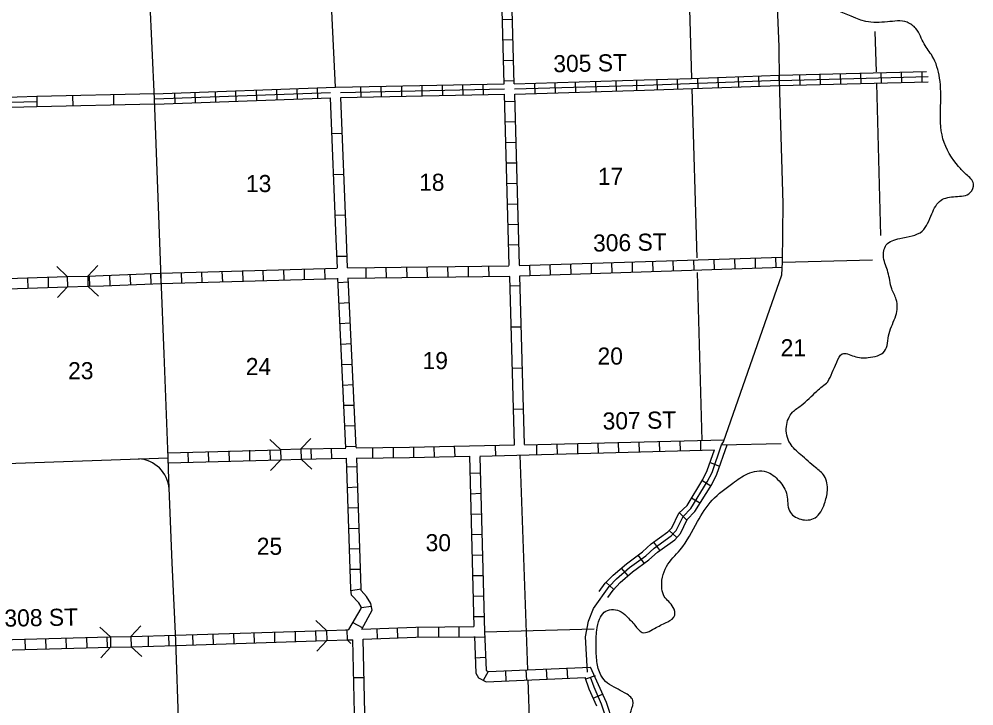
# Model space of a CAD drawing. Extents: x 2020499 to 2457378, y 15410235 to 15816321.
# Drawn here: x 2281900 to 2309846, y 15598912 to 15619006 of the extents above; entities that cross this region are included whole.
import ezdxf

# ---------------------------------------------------------------- set-up
doc = ezdxf.new("R2010")
doc.units = 0
for name, color, linetype in [('L13', 7, 'Continuous'), ('L14', 7, 'Continuous'), ('L18', 7, 'Continuous'), ('L2', 7, 'Continuous'), ('L30', 7, 'Continuous'), ('L4', 7, 'Continuous'), ('L8', 7, 'Continuous'), ('L9', 7, 'Continuous')]:
    doc.layers.add(name, color=color, linetype=linetype)

msp = doc.modelspace()

# ---------------------------------------------------------------- linework, layer by layer
at = {"layer": 'L13'}
for p, q in [((2290905, 15621981), (2291151, 15617012)), ((2301474, 15620911), (2301578, 15617272)), ((2306950, 15618642), (2306983, 15617461)), ((2304157, 15617213), (2308506, 15617325)), ((2306992, 15617124), (2307116, 15612676)), ((2301590, 15616972), (2301734, 15612023)), ((2304242, 15611896), (2306882, 15611965)), ((2301750, 15611595), (2301887, 15606674)), ((2302463, 15606547), (2304209, 15606592)), ((2296560, 15606247), (2296779, 15599966)), ((2295525, 15601077), (2298729, 15601169)), ((2296790, 15599670), (2297185, 15588329))]:
    msp.add_line(p, q, dxfattribs=at)
at = {"layer": 'L18'}
for p, q in [((2283307, 15611474), (2283001, 15611764)), ((2283909, 15611489), (2284200, 15611796)), ((2283307, 15611474), (2283909, 15611489)), ((2283307, 15611474), (2283313, 15611173)), ((2283909, 15611489), (2283915, 15611189)), ((2283313, 15611173), (2283022, 15610861)), ((2283313, 15611173), (2283915, 15611189)), ((2283915, 15611189), (2284226, 15610898)), ((2289548, 15606415), (2289242, 15606706)), ((2290150, 15606431), (2290440, 15606737)), ((2289548, 15606415), (2290150, 15606431)), ((2289548, 15606415), (2289559, 15606114)), ((2290150, 15606431), (2290155, 15606130)), ((2289559, 15606114), (2289263, 15605803)), ((2289559, 15606114), (2290155, 15606130)), ((2290155, 15606130), (2290467, 15605840)), ((2284574, 15600929), (2284263, 15601220)), ((2285171, 15600945), (2285467, 15601257)), ((2290900, 15601119), (2290588, 15601415)), ((2284574, 15600929), (2285171, 15600945)), ((2284574, 15600929), (2284580, 15600628)), ((2285171, 15600945), (2285182, 15600644)), ((2290900, 15601119), (2291496, 15601141)), ((2290900, 15601119), (2290905, 15600824)), ((2291496, 15601141), (2291507, 15600840)), ((2284580, 15600628), (2284289, 15600322)), ((2284580, 15600628), (2285182, 15600644)), ((2285182, 15600644), (2285488, 15600354)), ((2290905, 15600824), (2290615, 15600512)), ((2290905, 15600824), (2291507, 15600840)), ((2291507, 15600840), (2291607, 15600739))]:
    msp.add_line(p, q, dxfattribs=at)
at = {"layer": 'L2'}
for points in [[(2305572, 15608390), (2305831, 15608966), (2305990, 15609214), (2306338, 15609140), (2306755, 15609103), (2307230, 15609288), (2307362, 15609805), (2307563, 15610338), (2307574, 15610798), (2307442, 15611115), (2307331, 15611606), (2307204, 15612028), (2307283, 15612398), (2307674, 15612588), (2308334, 15612804), (2308614, 15613311), (2308888, 15613707), (2309305, 15613813), (2309738, 15613929), (2309833, 15614188), (2309622, 15614462), (2309400, 15614689), (2308941, 15615502), (2308872, 15616463), (2308841, 15617282), (2308629, 15617921), (2308392, 15618280), (2308149, 15618728), (2307890, 15618913), (2307315, 15618924), (2306681, 15618940), (2305504, 15619346), (2305171, 15619436), (2305034, 15619695), (2304897, 15620186), (2304675, 15620524), (2304205, 15620803), (2304031, 15621099), (2303846, 15621548), (2303804, 15621944), (2303856, 15622129), (2304041, 15622124), (2304363, 15622023), (2304812, 15622187), (2304939, 15622556), (2304722, 15622879), (2304437, 15623090), (2304289, 15623280), (2304316, 15623628), (2304480, 15623797), (2304812, 15623665), (2305139, 15623549), (2305683, 15623708), (2305900, 15624082), (2306063, 15624489), (2306021, 15624890), (2306137, 15625402), (2306206, 15625703), (2306116, 15625957), (2305889, 15626179), (2305858, 15626495), (2306100, 15626886), (2306507, 15627530), (2306840, 15627873), (2307505, 15628196), (2308033, 15628206), (2308624, 15628380), (2309062, 15628713), (2309406, 15628681), (2309432, 15628687)], [(2302214, 15589229), (2303033, 15589324), (2303508, 15589577), (2303550, 15589947), (2303149, 15590195), (2302632, 15590290), (2302283, 15590554), (2302214, 15591082), (2302325, 15591415), (2302647, 15591562), (2302563, 15591906), (2302172, 15592091), (2301840, 15592265), (2301417, 15592513), (2301132, 15592671), (2300683, 15592962), (2300382, 15592999), (2300150, 15592840), (2299912, 15592655), (2299680, 15592640), (2299490, 15592819), (2299216, 15593337), (2298888, 15593727), (2298688, 15594071), (2298698, 15594382), (2298904, 15594456), (2299379, 15594313), (2299923, 15594319), (2300298, 15594614), (2300382, 15594863), (2300224, 15595053), (2299997, 15595264), (2299807, 15595470), (2299833, 15595845), (2299955, 15596188), (2299971, 15596489), (2299865, 15596647), (2299675, 15596737), (2299437, 15596869), (2299379, 15597064), (2299416, 15597355), (2299548, 15597598), (2299590, 15597978), (2299722, 15598464), (2299812, 15598765), (2299865, 15599071), (2299617, 15599298), (2299379, 15599430), (2299120, 15599578), (2298925, 15599815), (2298814, 15600206), (2298788, 15600665), (2298809, 15601130), (2298888, 15601447), (2299025, 15601653), (2299464, 15601695), (2299675, 15601537), (2299923, 15601273), (2300140, 15601061), (2300546, 15601204), (2300884, 15601373), (2301090, 15601563), (2301042, 15601795), (2300916, 15601964), (2300784, 15602112), (2300715, 15602339), (2300847, 15602989), (2301248, 15603480), (2301755, 15604303), (2302188, 15604932), (2302790, 15605428), (2303223, 15605703), (2303772, 15605761), (2304142, 15605497), (2304374, 15605079), (2304448, 15604615), (2304780, 15604372), (2305198, 15604414), (2305472, 15604831), (2305557, 15605211), (2305467, 15605639), (2305213, 15605882), (2304780, 15606262), (2304464, 15606595), (2304358, 15607086), (2304538, 15607503), (2304791, 15607704), (2305250, 15608121), (2305572, 15608390)]]:
    msp.add_spline(points, degree=3, dxfattribs=at)
at = {"layer": 'L4'}
for p, q in [((2285863, 15616669), (2285615, 15621997)), ((2304157, 15617213), (2304142, 15618206)), ((2286058, 15611421), (2285863, 15616669)), ((2286143, 15609214), (2286058, 15611421)), ((2286259, 15606172), (2286143, 15609214)), ((2286491, 15600829), (2286380, 15603094)), ((2286676, 15595528), (2286491, 15600829))]:
    msp.add_line(p, q, dxfattribs=at)
for points in [[(2304142, 15618206), (2304073, 15620070), (2303973, 15620297)], [(2304242, 15611896), (2304263, 15613612), (2304157, 15617213)], [(2302463, 15606547), (2302515, 15606637), (2304221, 15611521), (2304242, 15611896)], [(2281243, 15605998), (2286259, 15606172)], [(2286380, 15603094), (2286280, 15605539), (2286259, 15606172)]]:
    msp.add_lwpolyline(points, dxfattribs=at)
msp.add_arc((2285344, 15605195), 948, 4.0891, 87.1556, dxfattribs=at)
at = {"layer": 'L8'}
for p, q in [((2296100, 15617113), (2295958, 15622124)), ((2296391, 15617113), (2296259, 15622129)), ((2296338, 15618998), (2296048, 15618987)), ((2296359, 15618396), (2296058, 15618391)), ((2296375, 15617799), (2296074, 15617789)), ((2304154, 15617363), (2308461, 15617474)), ((2305354, 15617095), (2305346, 15617393)), ((2305951, 15617110), (2305943, 15617408)), ((2306547, 15617126), (2306539, 15617424)), ((2307143, 15617141), (2307136, 15617439)), ((2307740, 15617156), (2307732, 15617455)), ((2308336, 15617172), (2308328, 15617470)), ((2291158, 15617012), (2296100, 15617113)), ((2296391, 15617197), (2296090, 15617187)), ((2297003, 15616830), (2296995, 15617128)), ((2297600, 15616848), (2297591, 15617146)), ((2298196, 15616865), (2298187, 15617163)), ((2298792, 15616882), (2298784, 15617180)), ((2299389, 15616900), (2299380, 15617198)), ((2299985, 15616917), (2299976, 15617215)), ((2300582, 15616937), (2300572, 15617235)), ((2301179, 15616958), (2301168, 15617257)), ((2301775, 15616980), (2301764, 15617278)), ((2302371, 15617001), (2302360, 15617300)), ((2302967, 15617023), (2302956, 15617321)), ((2303563, 15617044), (2303553, 15617343)), ((2304160, 15617066), (2304149, 15617364)), ((2304161, 15617063), (2308510, 15617175)), ((2304758, 15617079), (2304750, 15617378)), ((2285857, 15616822), (2291148, 15617012)), ((2285868, 15616671), (2291010, 15616856)), ((2286470, 15616544), (2286459, 15616842)), ((2287066, 15616565), (2287055, 15616863)), ((2287662, 15616587), (2287651, 15616885)), ((2288258, 15616608), (2288247, 15616906)), ((2288854, 15616630), (2288844, 15616928)), ((2289451, 15616651), (2289440, 15616949)), ((2290047, 15616673), (2290036, 15616971)), ((2290643, 15616694), (2290632, 15616992)), ((2291312, 15616861), (2296103, 15616962)), ((2291912, 15616725), (2291906, 15617023)), ((2292509, 15616737), (2292502, 15617036)), ((2293105, 15616750), (2293099, 15617048)), ((2293701, 15616762), (2293695, 15617061)), ((2294298, 15616775), (2294292, 15617073)), ((2294894, 15616787), (2294888, 15617086)), ((2295491, 15616800), (2295485, 15617098)), ((2282415, 15616590), (2280599, 15616537)), ((2282415, 15616738), (2280747, 15616690)), ((2282415, 15616738), (2282415, 15616437)), ((2285873, 15616521), (2291015, 15616707)), ((2291316, 15616711), (2296106, 15616812)), ((2296248, 15611796), (2296106, 15616812)), ((2296407, 15616595), (2296106, 15616590)), ((2296549, 15611806), (2296407, 15616812)), ((2282415, 15616437), (2280757, 15616395)), ((2296422, 15615999), (2296122, 15615988)), ((2296449, 15615397), (2296148, 15615386)), ((2296465, 15614795), (2296164, 15614790)), ((2296481, 15614198), (2296180, 15614188)), ((2296496, 15613596), (2296201, 15613586)), ((2296512, 15612994), (2296217, 15612989)), ((2291217, 15611732), (2291183, 15612568)), ((2291517, 15611732), (2291483, 15612575)), ((2296533, 15612398), (2296232, 15612387)), ((2291206, 15612065), (2291507, 15612070)), ((2296539, 15611796), (2304231, 15612044)), ((2296855, 15611505), (2296850, 15611806)), ((2297457, 15611521), (2297447, 15611822)), ((2298054, 15611548), (2298049, 15611849)), ((2298656, 15611563), (2298651, 15611864)), ((2299258, 15611579), (2299247, 15611880)), ((2299854, 15611606), (2299849, 15611907)), ((2300456, 15611621), (2300446, 15611922)), ((2301058, 15611637), (2301048, 15611938)), ((2301655, 15611664), (2301650, 15611965)), ((2302257, 15611680), (2302246, 15611981)), ((2302859, 15611706), (2302848, 15611996)), ((2303455, 15611722), (2303450, 15612023)), ((2304057, 15611738), (2304047, 15612039)), ((2284358, 15611505), (2286048, 15611574)), ((2285166, 15611236), (2285155, 15611537)), ((2285768, 15611262), (2285757, 15611563)), ((2286048, 15611574), (2291206, 15611722)), ((2286063, 15611273), (2286048, 15611574)), ((2286665, 15611289), (2286649, 15611590)), ((2287257, 15611305), (2287246, 15611606)), ((2287859, 15611321), (2287848, 15611621)), ((2288455, 15611347), (2288450, 15611648)), ((2289057, 15611363), (2289047, 15611664)), ((2289659, 15611379), (2289648, 15611680)), ((2290256, 15611394), (2290250, 15611695)), ((2290858, 15611416), (2290847, 15611711)), ((2291517, 15611732), (2296238, 15611790)), ((2292056, 15611437), (2292056, 15611738)), ((2292658, 15611447), (2292647, 15611748)), ((2293255, 15611453), (2293249, 15611753)), ((2293856, 15611453), (2293846, 15611753)), ((2294458, 15611463), (2294448, 15611764)), ((2295055, 15611474), (2295050, 15611769)), ((2295657, 15611479), (2295646, 15611780)), ((2296554, 15611495), (2304247, 15611748)), ((2280884, 15611389), (2283307, 15611474)), ((2282167, 15611130), (2282156, 15611431)), ((2282764, 15611146), (2282758, 15611447)), ((2283909, 15611489), (2284358, 15611505)), ((2283967, 15611189), (2283957, 15611489)), ((2284374, 15611204), (2286063, 15611273)), ((2284564, 15611215), (2284559, 15611511)), ((2286063, 15611273), (2291217, 15611421)), ((2291465, 15606463), (2291232, 15611431)), ((2291539, 15611305), (2291238, 15611289)), ((2291523, 15611431), (2296259, 15611489)), ((2291766, 15606473), (2291533, 15611437)), ((2280905, 15611088), (2283313, 15611173)), ((2283914, 15611189), (2284374, 15611204)), ((2291565, 15610703), (2291264, 15610687)), ((2291591, 15610106), (2291290, 15610090)), ((2291623, 15609504), (2291322, 15609488)), ((2291649, 15608902), (2291349, 15608886)), ((2291681, 15608306), (2291380, 15608290)), ((2291708, 15607704), (2291407, 15607698)), ((2291734, 15607107), (2291438, 15607096)), ((2291766, 15606505), (2291465, 15606495)), ((2293323, 15606479), (2296396, 15606548)), ((2294057, 15606199), (2294047, 15606495)), ((2294659, 15606215), (2294648, 15606516)), ((2295858, 15606220), (2295847, 15606521)), ((2296692, 15606547), (2302536, 15606697)), ((2297056, 15606262), (2297051, 15606563)), ((2297658, 15606273), (2297647, 15606574)), ((2298255, 15606289), (2298249, 15606590)), ((2298856, 15606304), (2298846, 15606605)), ((2299458, 15606320), (2299448, 15606621)), ((2300055, 15606336), (2300050, 15606637)), ((2300657, 15606347), (2300646, 15606648)), ((2301259, 15606363), (2301248, 15606663)), ((2301855, 15606378), (2301850, 15606679)), ((2286259, 15606320), (2289532, 15606405)), ((2286855, 15606040), (2286850, 15606336)), ((2287457, 15606056), (2287447, 15606357)), ((2288059, 15606072), (2288049, 15606373)), ((2288656, 15606088), (2288651, 15606389)), ((2289258, 15606104), (2289247, 15606394)), ((2290150, 15606431), (2291465, 15606452)), ((2290456, 15606130), (2290451, 15606431)), ((2291058, 15606146), (2291048, 15606447)), ((2291766, 15606463), (2293323, 15606479)), ((2292257, 15606172), (2292257, 15606473)), ((2292859, 15606172), (2292859, 15606473)), ((2293455, 15606178), (2293450, 15606479)), ((2295081, 15606215), (2295213, 15601236)), ((2295388, 15606215), (2302255, 15606404)), ((2286259, 15606019), (2289559, 15606114)), ((2290155, 15606130), (2291475, 15606162)), ((2291607, 15602329), (2291481, 15606157)), ((2291781, 15606162), (2293323, 15606178)), ((2291908, 15602344), (2291781, 15606172)), ((2295388, 15606199), (2295525, 15601077)), ((2302125, 15606030), (2302405, 15605930)), ((2291792, 15605903), (2291491, 15605898)), ((2295398, 15605724), (2295097, 15605713)), ((2301887, 15605512), (2302146, 15605354)), ((2291808, 15605307), (2291507, 15605296)), ((2295414, 15605122), (2295113, 15605111)), ((2301581, 15604995), (2301840, 15604847)), ((2291824, 15604705), (2291523, 15604694)), ((2301232, 15604562), (2301438, 15604356)), ((2295430, 15604520), (2295134, 15604515)), ((2291850, 15604103), (2291549, 15604097)), ((2300931, 15604045), (2301148, 15603839)), ((2295446, 15603923), (2295150, 15603913)), ((2300472, 15603707), (2300646, 15603464)), ((2291866, 15603506), (2291565, 15603495)), ((2295467, 15603321), (2295166, 15603311)), ((2300008, 15603321), (2300192, 15603078)), ((2291892, 15602904), (2291591, 15602899)), ((2299522, 15602946), (2299722, 15602719)), ((2295483, 15602719), (2295182, 15602714)), ((2291908, 15602323), (2291613, 15602281)), ((2299084, 15602524), (2299300, 15602323)), ((2295499, 15602123), (2295198, 15602112)), ((2292214, 15601822), (2291913, 15601779)), ((2295514, 15601521), (2295213, 15601521)), ((2291950, 15601199), (2291681, 15601346)), ((2292368, 15601178), (2292383, 15600882)), ((2292964, 15601199), (2292980, 15600898)), ((2293571, 15601220), (2293571, 15600919)), ((2294173, 15601220), (2294173, 15600919)), ((2294775, 15601230), (2294775, 15600929)), ((2281349, 15600845), (2284559, 15600929)), ((2283291, 15600597), (2283281, 15600898)), ((2283888, 15600613), (2283883, 15600914)), ((2284490, 15600628), (2284479, 15600929)), ((2285171, 15600945), (2286491, 15600982)), ((2285689, 15600665), (2285683, 15600961)), ((2286290, 15600671), (2286280, 15600972)), ((2286481, 15600982), (2290900, 15601119)), ((2286972, 15600998), (2286982, 15600697)), ((2287573, 15601014), (2287584, 15600713)), ((2288175, 15601040), (2288181, 15600739)), ((2288772, 15601056), (2288783, 15600755)), ((2289374, 15601072), (2289379, 15600771)), ((2289976, 15601098), (2289981, 15600797)), ((2290572, 15601114), (2290583, 15600813)), ((2291449, 15601141), (2291547, 15601144)), ((2295514, 15600927), (2295218, 15600911)), ((2281359, 15600544), (2284580, 15600628)), ((2282088, 15600570), (2282082, 15600871)), ((2282690, 15600586), (2282684, 15600882)), ((2285182, 15600644), (2286491, 15600681)), ((2286496, 15600681), (2290884, 15600824)), ((2291491, 15600840), (2291665, 15600845)), ((2295546, 15600327), (2295250, 15600312)), ((2295625, 15599921), (2295483, 15599657)), ((2296132, 15599937), (2296148, 15599636)), ((2296734, 15599963), (2296750, 15599662)), ((2297331, 15599989), (2297346, 15599689)), ((2297933, 15600021), (2297948, 15599720)), ((2298486, 15599705), (2298769, 15599801)), ((2298707, 15599137), (2298980, 15599259))]:
    msp.add_line(p, q, dxfattribs=at)
for points in [[(2296391, 15617113), (2300192, 15617224), (2301583, 15617272)], [(2296403, 15616962), (2300203, 15617073), (2304157, 15617215)], [(2301565, 15617271), (2304147, 15617361)], [(2296407, 15616812), (2300208, 15616923), (2304163, 15617065)], [(2298540, 15599894), (2298482, 15600929), (2298566, 15601389), (2298714, 15601764), (2299173, 15602402), (2299390, 15602630), (2299765, 15602957), (2300240, 15603305), (2300488, 15603527), (2300990, 15603886), (2301132, 15604039), (2301333, 15604456), (2301565, 15604689), (2302040, 15605465), (2302183, 15605745), (2302463, 15606547)], [(2299128, 15602080), (2299289, 15602302), (2299490, 15602524), (2299854, 15602835), (2300330, 15603189), (2300583, 15603411), (2301090, 15603770), (2301259, 15603955), (2301454, 15604361), (2301681, 15604599), (2302172, 15605386), (2302325, 15605687), (2302625, 15606552)], [(2293323, 15606178), (2295071, 15606220)], [(2298881, 15602256), (2299057, 15602503), (2299289, 15602740), (2299675, 15603073), (2300150, 15603422), (2300398, 15603649), (2300889, 15604002), (2301005, 15604124), (2301206, 15604546), (2301449, 15604778), (2301908, 15605539), (2302040, 15605803), (2302255, 15606404)], [(2291547, 15601144), (2291913, 15601764), (2291913, 15601806), (2291840, 15601927), (2291634, 15602154), (2291607, 15602313)], [(2291930, 15601161), (2292230, 15601711), (2292199, 15601906), (2292072, 15602112), (2291913, 15602286), (2291908, 15602366)], [(2291930, 15601161), (2293508, 15601220), (2295208, 15601230)], [(2291966, 15600860), (2293508, 15600919), (2295213, 15600929)], [(2295229, 15600940), (2295266, 15599873), (2295351, 15599731), (2295567, 15599615), (2298471, 15599746)], [(2295525, 15601088), (2295567, 15599953), (2295567, 15599947), (2295631, 15599916), (2298628, 15600048)], [(2299274, 15598450), (2299089, 15599015), (2298628, 15600048)], [(2298809, 15598907), (2298587, 15599403), (2298471, 15599746)], [(2299129, 15598412), (2298949, 15598961), (2298727, 15599458), (2298627, 15599753)]]:
    msp.add_lwpolyline(points, dxfattribs=at)
at = {"layer": 'L9'}
for p, q in [((2285863, 15616822), (2282415, 15616738)), ((2283466, 15616764), (2283471, 15616463)), ((2284664, 15616796), (2284664, 15616495)), ((2291183, 15612568), (2291015, 15616707)), ((2291483, 15612575), (2291316, 15616711)), ((2285863, 15616521), (2282415, 15616437)), ((2291058, 15615655), (2291359, 15615671)), ((2291106, 15614462), (2291407, 15614473)), ((2291150, 15613273), (2291451, 15613283)), ((2296396, 15606548), (2296264, 15611479)), ((2296692, 15606563), (2296554, 15611495)), ((2296565, 15611199), (2296264, 15611189)), ((2296597, 15609995), (2296296, 15609990)), ((2296634, 15608797), (2296333, 15608786)), ((2296665, 15607598), (2296364, 15607588)), ((2291792, 15595839), (2291665, 15600845)), ((2292088, 15595713), (2291966, 15600860)), ((2291998, 15599736), (2291697, 15599731))]:
    msp.add_line(p, q, dxfattribs=at)

# ---------------------------------------------------------------- texts
at = {"layer": 'L14'}
for s, p in [('17', (2298841, 15614156)), ('13', (2288540, 15613945)), ('18', (2293608, 15613982)), ('21', (2304189, 15609140)), ('20', (2298830, 15608897)), ('24', (2288534, 15608591)), ('19', (2293709, 15608765)), ('23', (2283334, 15608469)), ('25', (2288856, 15603332)), ('30', (2293798, 15603437))]:
    msp.add_text(s, height=500, rotation=359.9999, dxfattribs=at).set_placement(p)
at = {"layer": 'L30'}
for s, p in [('305 ST', (2297540, 15617449)), ('306 ST', (2298703, 15612202)), ('307 ST', (2298983, 15606995)), ('308 ST', (2281474, 15601228))]:
    msp.add_text(s, height=500, rotation=1, dxfattribs=at).set_placement(p)

doc.saveas('drawing.dxf')
